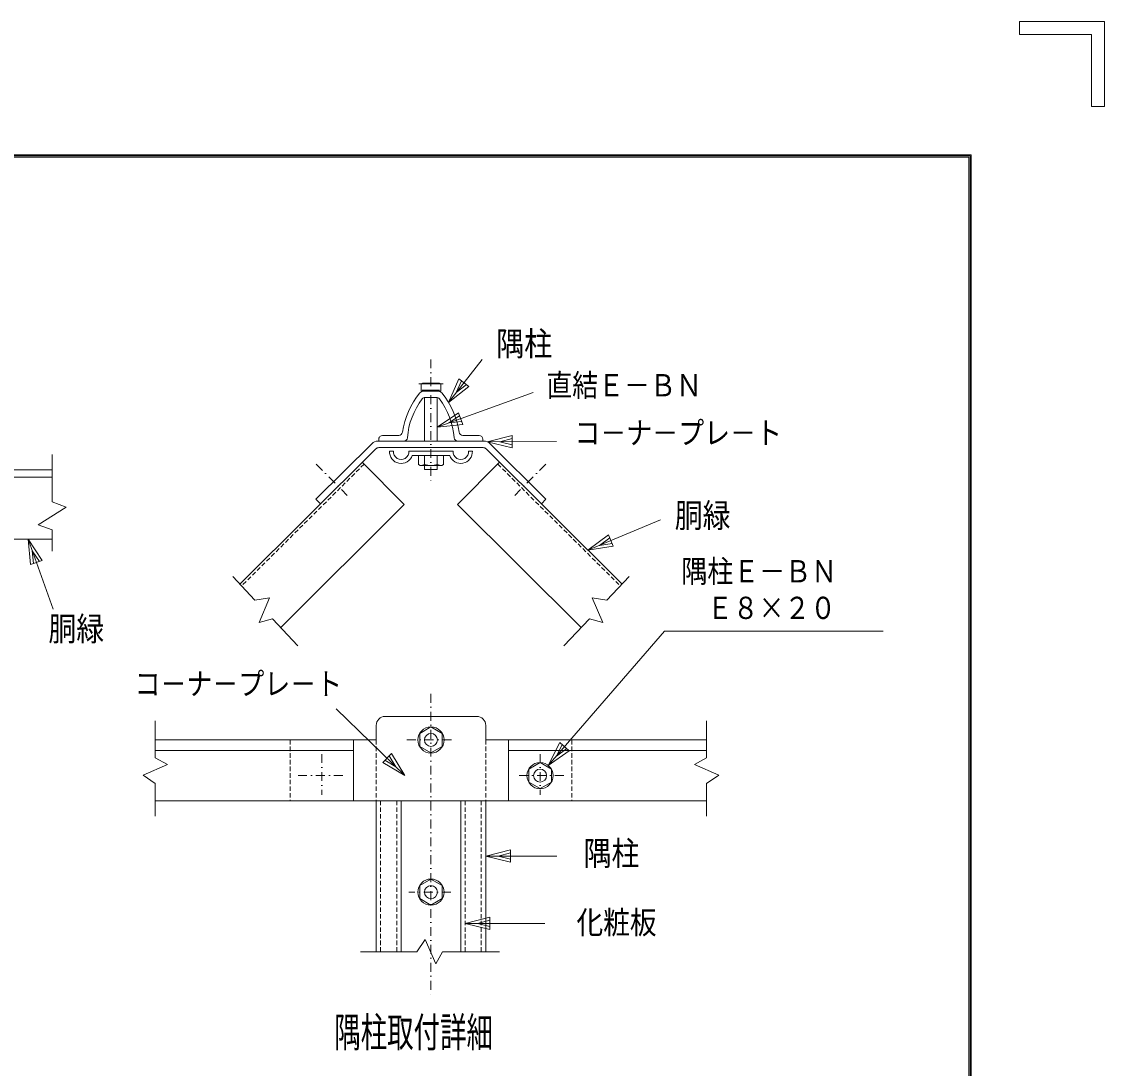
# Model space of a CAD drawing. Units: millimetres, scale not verified. Extents: x -4425 to 4425, y -3150 to 3150.
# Drawn here: x 2595 to 4425, y 1381 to 3150 of the extents above; entities that cross this region are included whole.
import ezdxf
from ezdxf.enums import TextEntityAlignment as Align

# ---------------------------------------------------------------- set-up
doc = ezdxf.new("R2010")
doc.units = ezdxf.units.MM
doc.header["$LTSCALE"] = 30
doc.linetypes.add('USER1', pattern=[1.01, 0.5, -0.25, 0.01, -0.25])
doc.linetypes.add('USER2', pattern=[0.375, 0.25, -0.125])
for name, color, linetype, lineweight in [('0-0_1', 4, 'Continuous', 18), ('0-1_2', 7, 'Continuous', 9), ('0-2_0', 2, 'Continuous', 18), ('0-5_WAKU', 7, 'Continuous', 9)]:
    doc.layers.add(name, color=color, linetype=linetype, lineweight=lineweight)
doc.styles.add('ＭＳ ゴシック', font='')
doc.styles.get('ＭＳ ゴシック').set_extended_font_data('MS Gothic')

# ---------------------------------------------------------------- blocks, each defined once
blk = doc.blocks.new('C6')
at = {"layer": '0-0_1'}
blk.add_line((210915.5, 173267.2), (212189.1, 169714.3), dxfattribs=at)
blk.add_lwpolyline([(211044.1, 171974.8), (210915.5, 173267.2), (211637.2, 172187.4)], close=True, dxfattribs=at)
blk.add_lwpolyline([(211192.4, 172028), (211128.1, 172674.2), (211488.9, 172134.3)], dxfattribs=at)
blk = doc.blocks.new('C14')
at = {"layer": '0-0_1'}
blk.add_line((231667.5, 178942.5), (236524.7, 180700.3), dxfattribs=at)
blk.add_lwpolyline([(232959.5, 179075.1), (231667.5, 178942.5), (232745.1, 179667.5)], close=True, dxfattribs=at)
blk.add_lwpolyline([(232905.9, 179223.2), (232259.9, 179156.9), (232798.7, 179519.4)], dxfattribs=at)
blk = doc.blocks.new('C15')
at = {"layer": '0-0_1'}
blk.add_line((232238.4, 180199.7), (233939.4, 182376.3), dxfattribs=at)
blk.add_lwpolyline([(233262.4, 180998.5), (232238.4, 180199.7), (232766, 181386.5)], close=True, dxfattribs=at)
blk.add_lwpolyline([(233138.3, 181095.5), (232626.3, 180696.1), (232890.1, 181289.5)], dxfattribs=at)
blk = doc.blocks.new('C16')
at = {"layer": '0-0_1'}
blk.add_line((234204.7, 178201.7), (237718.5, 178222.8), dxfattribs=at)
blk.add_lwpolyline([(235466.6, 177894.3), (234204.7, 178201.7), (235462.8, 178524.3)], close=True, dxfattribs=at)
blk.add_lwpolyline([(235465.6, 178051.8), (234834.7, 178205.5), (235463.7, 178366.8)], dxfattribs=at)
blk = doc.blocks.new('C17')
at = {"layer": '0-0_1'}
blk.add_line((239311.3, 172707.5), (242995.5, 174247), dxfattribs=at)
blk.add_lwpolyline([(240595.4, 172902.7), (239311.3, 172707.5), (240352.5, 173484)], close=True, dxfattribs=at)
blk.add_lwpolyline([(240534.6, 173048), (239892.6, 172950.4), (240413.2, 173338.6)], dxfattribs=at)
blk = doc.blocks.new('C18')
at = {"layer": '0-0_1'}
blk.add_line((233081.7, 153784.3), (237131.7, 153784.3), dxfattribs=at)
blk.add_lwpolyline([(234341.7, 153469.3), (233081.7, 153784.3), (234341.7, 154099.3)], close=True, dxfattribs=at)
blk.add_lwpolyline([(234341.7, 153626.8), (233711.7, 153784.3), (234341.7, 153941.8)], dxfattribs=at)
blk = doc.blocks.new('C19')
at = {"layer": '0-0_1'}
for points in [[(237295.9, 161794.4), (243194.7, 168599.4), (254282.7, 168599.4)], [(238240.2, 162643.3), (237708.6, 162270.4), (238002.2, 162849.6)]]:
    blk.add_lwpolyline(points, dxfattribs=at)
blk.add_lwpolyline([(238359.3, 162540.1), (237295.9, 161794.4), (237883.2, 162952.8)], close=True, dxfattribs=at)
blk = doc.blocks.new('C20')
at = {"layer": '0-0_1'}
blk.add_line((230023.5, 161287.6), (226544.4, 164667.5), dxfattribs=at)
blk.add_lwpolyline([(229339.3, 162391.5), (230023.5, 161287.6), (228900.3, 161939.7)], close=True, dxfattribs=at)
blk.add_lwpolyline([(229229.5, 162278.6), (229571.7, 161726.6), (229010, 162052.6)], dxfattribs=at)
blk = doc.blocks.new('C21')
at = {"layer": '0-0_1'}
blk.add_line((234126.4, 157197.4), (237726.4, 157197.4), dxfattribs=at)
blk.add_lwpolyline([(235386.4, 156882.4), (234126.4, 157197.4), (235386.4, 157512.4)], close=True, dxfattribs=at)
blk.add_lwpolyline([(235386.4, 157039.9), (234756.4, 157197.4), (235386.4, 157354.9)], dxfattribs=at)

msp = doc.modelspace()

# ---------------------------------------------------------------- linework, layer by layer
at = {"layer": '0-0_1', "linetype": 'USER1'}
for p, q in [((3286.61, 2579.24), (3286.61, 2374.3)), ((3092.56, 2402.35), (3145.07, 2349.52)), ((3480.66, 2402.35), (3428.16, 2349.52)), ((3286.61, 2013.88), (3286.61, 1506.46)), ((3321.4, 1936.14), (3244.48, 1936.14)), ((3102.14, 1912.22), (3102.14, 1843.47)), ((3471.08, 1912.22), (3471.08, 1843.47)), ((3137.53, 1875.84), (3060.39, 1875.84)), ((3435.7, 1875.84), (3512.84, 1875.84)), ((3320.11, 1679.01), (3249.02, 1679.01))]:
    msp.add_line(p, q, dxfattribs=at)
at = {"layer": '0-0_1', "color": 7, "lineweight": 9}
for p, q in [((3266.1, 2538.23), (3307.13, 2538.23)), ((3271.91, 2527.21), (3301.31, 2527.21)), ((3297.74, 2525.98), (3275, 2525.98)), ((3275.97, 2514.99), (3275.97, 2441.19)), ((3295.95, 2514.99), (3276.79, 2514.99)), ((3297.25, 2514.99), (3297.25, 2441.19)), ((3197.12, 2441.19), (3376.1, 2441.19)), ((3198.43, 2447.51), (3198.43, 2441.19)), ((3198.43, 2444.33), (3198.43, 2441.19)), ((3240.56, 2441.19), (3198.43, 2441.19)), ((3232.13, 2450.61), (3204.72, 2450.61)), ((3332.18, 2441.19), (3374.3, 2441.19)), ((3340.61, 2450.61), (3368.02, 2450.61)), ((3374.3, 2444.33), (3374.3, 2441.19)), ((3193.29, 2427.99), (2963.49, 2199.57)), ((3198.57, 2430.17), (3374.65, 2430.17)), ((3223.21, 2424.28), (3216.58, 2424.28)), ((3324.02, 2424.28), (3249.21, 2424.28)), ((3318.33, 2416.93), (3254.89, 2416.93)), ((3350.01, 2424.28), (3356.64, 2424.28)), ((3379.94, 2427.99), (3609.74, 2199.57)), ((3170.5, 2405.33), (3241.59, 2333.81)), ((3275.97, 2399.91), (3275.97, 2393.34)), ((3402.73, 2405.33), (3331.64, 2333.81)), ((2646.25, 2392.84), (2239.68, 2392.84)), ((2646.25, 2380.45), (2239.68, 2380.45)), ((3241.59, 2333.81), (3032.57, 2126.06)), ((3331.64, 2333.81), (3540.65, 2126.06)), ((1867.75, 2275.57), (2646.25, 2275.57)), ((3194.01, 1960.84), (3194.01, 1936.14)), ((3364.21, 1975.84), (3209.01, 1975.84)), ((3379.21, 1960.84), (3379.21, 1936.14)), ((3194.01, 1936.14), (2820.67, 1936.14)), ((3155.79, 1936.14), (3155.79, 1833.22)), ((3752.56, 1936.14), (3379.21, 1936.14)), ((3417.43, 1936.14), (3417.43, 1833.22)), ((3155.8, 1918.5), (2820.67, 1918.5)), ((3752.56, 1918.5), (3417.43, 1918.5)), ((3752.56, 1833.22), (2820.67, 1833.22)), ((3194.01, 1833.22), (3194.01, 1578.31)), ((3236.34, 1833.22), (3236.34, 1578.31)), ((3336.89, 1833.22), (3336.89, 1578.31)), ((3379.21, 1833.22), (3379.22, 1578.31)), ((3267.55, 1668), (3267.55, 1690.02)), ((3305.68, 1690.02), (3305.68, 1668)), ((3286.61, 1657), (3267.55, 1668)), ((3305.68, 1668), (3286.61, 1657))]:
    msp.add_line(p, q, dxfattribs=at)
at = {"layer": '0-0_1'}
for p, q in [((2646.25, 2418.78), (2646.25, 2338.33)), ((2669.84, 2329.74), (2622.66, 2299.73)), ((2669.84, 2329.74), (2646.25, 2338.33)), ((2646.25, 2291.15), (2622.66, 2299.73)), ((2646.25, 2291.15), (2646.25, 2255.19)), ((2989.07, 2172.35), (2951.54, 2212.29)), ((3584.16, 2172.35), (3621.69, 2212.29)), ((3061.79, 2094.97), (3018.81, 2140.71)), ((3511.43, 2094.97), (3554.42, 2140.71)), ((2820.66, 1968.55), (2820.67, 1905.78)), ((3752.56, 1968.55), (3752.56, 1905.78)), ((2820.67, 1862.36), (2820.67, 1807.55)), ((3752.56, 1862.36), (3752.56, 1807.55)), ((3262.58, 1578.31), (3167.58, 1578.31)), ((3402.51, 1578.31), (3306.01, 1578.31))]:
    msp.add_line(p, q, dxfattribs=at)
at = {"layer": '0-0_1', "color": 7, "linetype": 'USER2', "lineweight": 9}
for p, q in [((3173.61, 2402.21), (2966.51, 2196.36)), ((3399.62, 2402.21), (3606.72, 2196.36)), ((3048.49, 1936.14), (3048.49, 1833.22)), ((3194.01, 1936.14), (3194.01, 1833.22)), ((3379.21, 1936.14), (3379.21, 1833.22)), ((3524.73, 1936.14), (3524.73, 1833.22)), ((3201.51, 1833.22), (3201.51, 1578.31)), ((3228.84, 1833.22), (3228.84, 1578.31)), ((3344.39, 1833.22), (3344.39, 1578.31)), ((3371.71, 1833.22), (3371.72, 1578.31))]:
    msp.add_line(p, q, dxfattribs=at)
at = {"layer": '0-0_1', "color": 7, "lineweight": 9}
for points in [[(3186.55, 2436.83), (3092.22, 2343.07), (3099.99, 2335.25)], [(3386.68, 2436.83), (3481, 2343.07), (3473.23, 2335.25)], [(3297.25, 2399.91), (3297.25, 2393.34), (3275.97, 2393.34)], [(3267.55, 1690.02), (3286.61, 1701.03), (3305.68, 1690.02)]]:
    msp.add_lwpolyline(points, dxfattribs=at)
at = {"layer": '0-0_1'}
for points in [[(2989.07, 2172.35), (3013.9, 2176.3), (2996.02, 2134.84), (3018.81, 2140.71)], [(3584.16, 2172.35), (3559.32, 2176.3), (3577.2, 2134.84), (3554.42, 2140.71)], [(2820.67, 1862.36), (2799.87, 1876.49), (2841.29, 1894.46), (2820.67, 1905.78)], [(3752.56, 1862.36), (3773.36, 1876.49), (3731.94, 1894.46), (3752.56, 1905.78)], [(3262.58, 1578.31), (3276.71, 1599.11), (3294.68, 1557.69), (3306.01, 1578.31)]]:
    msp.add_lwpolyline(points, dxfattribs=at)
at = {"layer": '0-0_1', "color": 7, "lineweight": 9}
for centre in [(3286.61, 1936.14), (3471.08, 1875.84), (3286.61, 1679.01)]:
    msp.add_circle(centre, 22.12, dxfattribs=at)
for centre, radius, start, end in [((3275, 2516.56), 9.42, 90, 140.40028), ((3297.74, 2516.56), 9.42, 39.60011, 90), ((3370.89, 2437.24), 133.87, 140.40016, 171.93747), ((3370.89, 2437.24), 124.45, 142.78114, 175.50955), ((3276.79, 2508.71), 6.28, 90, 142.7813), ((3295.95, 2508.71), 6.28, 37.21864, 90), ((3201.85, 2437.24), 124.45, 4.49037, 37.21881), ((3201.85, 2437.24), 133.87, 8.06246, 39.59977), ((3232.13, 2456.89), 6.28, 270, 351.93851), ((3340.61, 2456.89), 6.28, 188.06334, 270), ((3197.12, 2426.19), 15, 90, 134.82651), ((3204.72, 2444.33), 6.28, 90, 179.99992), ((3240.56, 2447.47), 6.28, 270, 355.51077), ((3332.18, 2447.47), 6.28, 184.49139, 270), ((3368.02, 2444.33), 6.28, 0, 90), ((3376.11, 2426.19), 15, 45.17328, 90), ((3198.57, 2422.67), 7.5, 90, 134.82678), ((3236.21, 2423.08), 19.67, 176.47684, 341.79745), ((3236.21, 2423.08), 13.05, 174.68724, 5.31268), ((3337.02, 2423.08), 19.67, 198.20222, 3.5231), ((3337.02, 2423.08), 13.05, 174.68724, 5.31268), ((3374.65, 2422.67), 7.5, 45.17334, 90), ((3209.01, 1960.84), 15, 90, 180), ((3364.21, 1960.84), 15, 0, 90)]:
    msp.add_arc(centre, radius, start, end, dxfattribs=at)
at = {"layer": '0-1_2'}
for p, q in [((3272.14, 2539.26), (3269.89, 2537.96)), ((3269.89, 2525.84), (3269.89, 2537.96)), ((3269.89, 2525.84), (3303.45, 2525.84)), ((3303.45, 2525.84), (3303.45, 2537.96)), ((3265.34, 2416.93), (3307.89, 2416.93)), ((3265.34, 2416.93), (3265.34, 2401.56)), ((3275.97, 2416.93), (3275.97, 2401.56)), ((3297.25, 2416.93), (3297.25, 2401.56)), ((3307.89, 2416.93), (3307.89, 2401.56)), ((3268.19, 2399.91), (3265.34, 2401.56))]:
    msp.add_line(p, q, dxfattribs=at)
for points in [[(3272.14, 2539.26), (3301.2, 2539.26), (3303.45, 2537.96)], [(3268.19, 2399.91), (3305.04, 2399.91), (3307.89, 2401.56)]]:
    msp.add_lwpolyline(points, dxfattribs=at)
for points in [[(3305.68, 1947.15), (3286.61, 1958.16), (3267.55, 1947.15), (3267.55, 1925.14), (3286.61, 1914.13), (3305.68, 1925.14)], [(3452.02, 1886.85), (3471.08, 1897.85), (3490.15, 1886.85), (3490.15, 1864.83), (3471.08, 1853.82), (3452.02, 1864.83)]]:
    msp.add_lwpolyline(points, close=True, dxfattribs=at)
for centre in [(3286.61, 1936.14), (3471.08, 1875.84), (3286.61, 1679.01)]:
    msp.add_circle(centre, 11.01, dxfattribs=at)
for centre, radius, start, end in [((3268.19, 2419.15), 19.23, 270, 293.88388), ((3286.61, 2435.1), 35.18, 252.40198, 287.59952), ((3305.04, 2419.15), 19.23, 246.11925, 270)]:
    msp.add_arc(centre, radius, start, end, dxfattribs=at)
at = {"layer": '0-5_WAKU'}
for p, q in [((4281.75, 3150), (4425, 3150)), ((4403.51, 3006.75), (4403.51, 3128.51)), ((-4048, 2923), (4198, 2923))]:
    msp.add_line(p, q, dxfattribs=at)
for points in [[(4403.51, 3128.51), (4281.75, 3128.51), (4281.75, 3150)], [(4425, 3150), (4425, 3006.75), (4403.51, 3006.75)], [(4198, 2923), (4198, -2923), (-4048, -2923)], [(4196, 2921), (4196, -2921), (-4046, -2921)], [(-4046, -2921), (-4046, 2921), (4196, 2921)]]:
    msp.add_lwpolyline(points, dxfattribs=at)
msp.add_lwpolyline([(-4050, 2925), (4200, 2925), (4200, -2925), (-4050, -2925)], close=True, dxfattribs=at)

# ---------------------------------------------------------------- block references
at = {"layer": '0-2_0', "xscale": 0.03333333, "yscale": 0.03333333}
for name in ['C15', 'C14', 'C16', 'C17', 'C6', 'C19', 'C20', 'C21', 'C18']:
    msp.add_blockref(name, (-4425, -3500), dxfattribs=at)

# ---------------------------------------------------------------- texts
at = {"layer": '0-0_1', "style": 'ＭＳ ゴシック'}
for s, height, width, p in [('隅柱', 40.69, 0.85, (3397.05, 2573.25)), ('直結Ｅ－ＢＮ', 37.83, 0.85, (3481.56, 2505.27)), ('コ－ナ－プレ－ト', 37.83, 0.85, (3529.11, 2424.87)), ('胴緑', 40.69, 0.85, (3698.77, 2282.96)), ('隅柱Ｅ－ＢＮ', 37.83, 0.85, (3710.02, 2190.92)), ('Ｅ８×２０', 37.61, 0.85, (3753.38, 2129.27)), ('胴緑', 40.69, 0.85, (2639.95, 2091.44)), ('コ－ナ－プレ－ト', 37.83, 0.85, (2785.58, 2000.85)), ('隅柱', 40.69, 0.85, (3544.61, 1712.05)), ('化粧板', 38.93, 0.85, (3532.67, 1596.59)), ('隅柱取付詳細', 50.44, 0.65, (3123.11, 1401.81))]:
    msp.add_text(s, height=height, dxfattribs=dict(at, width=width)).set_placement(p, align=Align.BOTTOM_LEFT)

doc.saveas('drawing.dxf')
